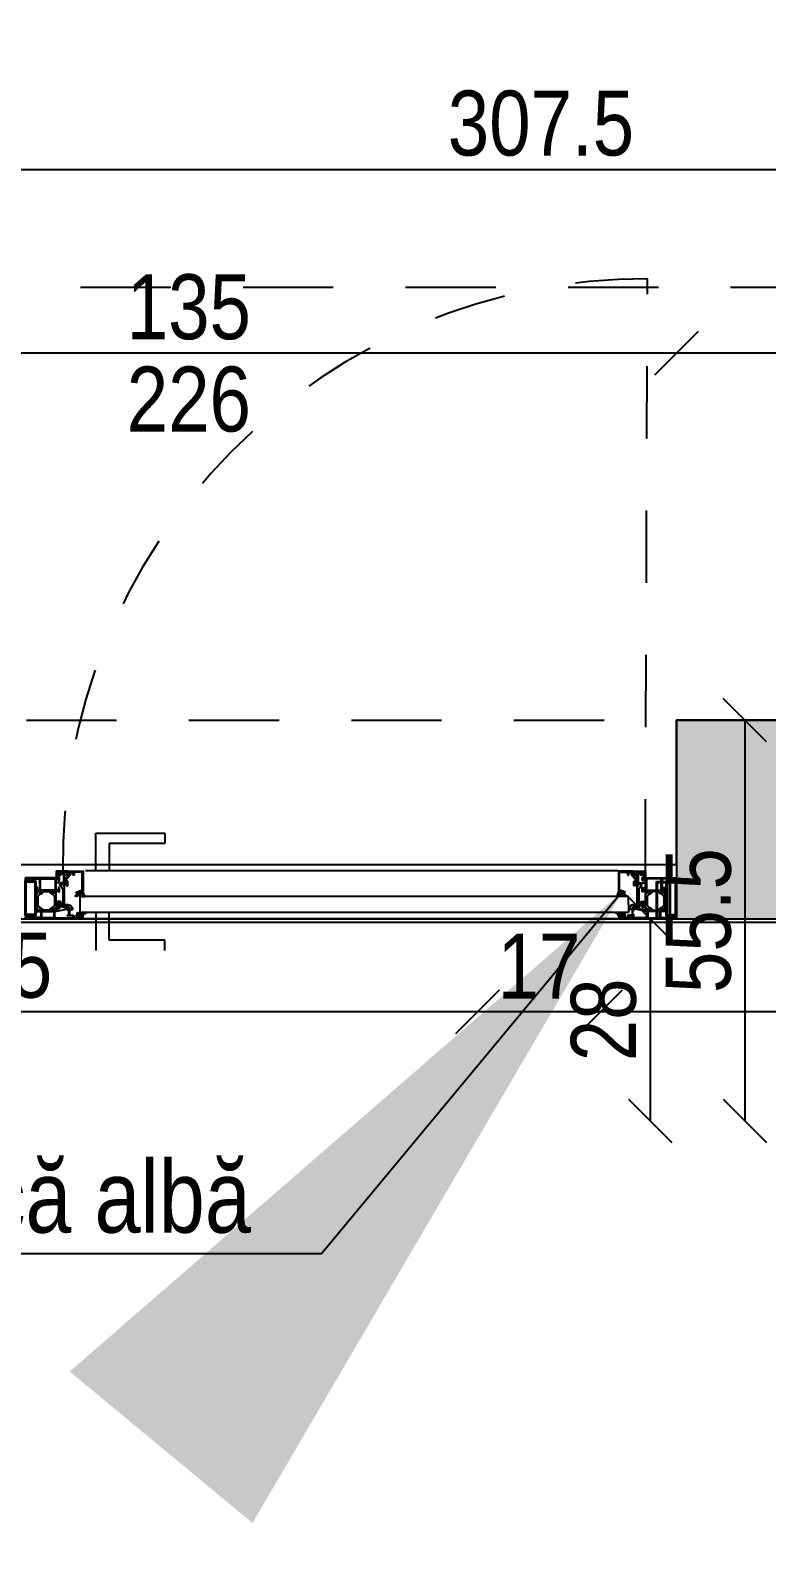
# Model space of a CAD drawing. Header units: metres. Extents: x 493 to 630, y -132 to -15.
# Drawn here: x 555.091 to 556.11, y -83.938 to -81.829 of the extents above; entities that cross this region are included whole.
import ezdxf
from ezdxf import colors
from ezdxf.entities.mleader import LeaderData, LeaderLine
from ezdxf.math import Vec2, Vec3

# ---------------------------------------------------------------- set-up
doc = ezdxf.new("R2010")
doc.units = ezdxf.units.M
doc.header["$MEASUREMENT"] = 0
doc.header["$PDMODE"] = 3
doc.linetypes.add('HIDDEN', pattern=[0.375, 0.25, -0.125])
doc.linetypes.add('HIDDEN2', pattern=[0.1875, 0.125, -0.0625])
for name, color, linetype in [('a_caramida', 2, 'Continuous'), ('a_cote_100', 9, 'Continuous'), ('a_cote_50', 9, 'Continuous'), ('a_grinzi', 253, 'HIDDEN'), ('a_pereti_hasuri', 253, 'Continuous'), ('a_punctat', 40, 'HIDDEN2'), ('a_tamplarie_ferestre', 6, 'Continuous'), ('a_vederi subtiri', 124, 'Continuous')]:
    doc.layers.add(name, color=color, linetype=linetype)
doc.layers.add('a_suprafete', color=7, linetype='Continuous', plot=False)
doc.styles.get("Standard").update_dxf_attribs({"font": 'ARIALN.TTF'})
doc.dimstyles.new('50 cote', dxfattribs={"dimtxt": 0.09, "dimasz": 0.06, "dimexe": 0, "dimexo": 0, "dimgap": 0.018, "dimtad": 1, "dimdec": 1, "dimlfac": 100, "dimrnd": 0.5, "dimdsep": 46, "dimtxsty": 'Standard', "dimblk": 'OBLIQUE', "dimcen": 0.00045, "dimclrd": 256, "dimclrt": 4, "dimadec": 1, "dimazin": 0, "dimtfac": 1, "dimtdec": 1, "dimtix": 1, "dimtofl": 0, "dimtmove": 0, "dimatfit": 3, "dimldrblk": 'OBLIQUE', "dimfxl": 0, "dimtolj": 1, "dimtzin": 0, "dimarcsym": 0})

# ---------------------------------------------------------------- blocks, each defined once
blk = doc.blocks.new('_Oblique')
at = {"color": 0, "linetype": 'ByBlock', "lineweight": -2}
blk.add_line((-0.5, -0.5), (0.5, 0.5), dxfattribs=at)
blk = doc.blocks.new('*D38')
at = {"layer": 'a_cote_100', "lineweight": -2, "ltscale": 30}
blk.add_line((556.8355, -82.2761), (555.9855, -82.2761), dxfattribs=at)
at = {"layer": 'Defpoints', "color": 0, "ltscale": 30}
for p in [(555.9855, -82.2761), (556.8355, -82.4346), (555.9855, -82.7846)]:
    blk.add_point(p, dxfattribs=at)
at = {"layer": 'a_cote_100', "lineweight": -2, "ltscale": 30, "xscale": 0.06, "yscale": 0.06, "zscale": 0.06, "rotation": 180}
blk.add_blockref('_Oblique', (555.9855, -82.2761), dxfattribs=at)
at = {"layer": 'a_cote_100', "lineweight": -2, "ltscale": 30, "xscale": 0.06, "yscale": 0.06, "zscale": 0.06}
blk.add_blockref('_Oblique', (556.8355, -82.2761), dxfattribs=at)
at = {"layer": 'a_cote_100', "color": 4, "ltscale": 30, "insert": (556.4105, -82.2122), "char_height": 0.09, "attachment_point": 5}
blk.add_mtext('\\A1;85', dxfattribs=at)
blk = doc.blocks.new('*D39')
at = {"layer": 'a_cote_100', "lineweight": -2, "ltscale": 30}
blk.add_line((555.9855, -82.2761), (554.6355, -82.2761), dxfattribs=at)
at = {"layer": 'Defpoints', "color": 0, "ltscale": 30}
for p in [(554.6355, -82.2761), (554.6355, -82.7846), (555.9855, -82.7846)]:
    blk.add_point(p, dxfattribs=at)
at = {"layer": 'a_cote_100', "lineweight": -2, "ltscale": 30, "xscale": 0.06, "yscale": 0.06, "zscale": 0.06, "rotation": 180}
blk.add_blockref('_Oblique', (554.6355, -82.2761), dxfattribs=at)
at = {"layer": 'a_cote_100', "lineweight": -2, "ltscale": 30, "xscale": 0.06, "yscale": 0.06, "zscale": 0.06}
blk.add_blockref('_Oblique', (555.9855, -82.2761), dxfattribs=at)
at = {"layer": 'a_cote_100', "color": 4, "ltscale": 30, "char_height": 0.09, "attachment_point": 5}
for s, insert in [('\\A1;135', (555.3105, -82.2122)), ('\\A1;226', (555.3105, -82.3401))]:
    blk.add_mtext(s, dxfattribs=dict(at, insert=insert))
blk = doc.blocks.new('*D82')
at = {"layer": 'a_cote_50', "lineweight": -2, "ltscale": 0.3}
blk.add_line((557.3355, -82.0217), (554.2605, -82.0217), dxfattribs=at)
at = {"layer": 'Defpoints', "color": 0, "ltscale": 0.3}
for p in [(554.2605, -82.0217), (554.2605, -82.4346), (557.3355, -82.4346)]:
    blk.add_point(p, dxfattribs=at)
at = {"layer": 'a_cote_50', "lineweight": -2, "ltscale": 0.3, "xscale": 0.06, "yscale": 0.06, "zscale": 0.06, "rotation": 180}
blk.add_blockref('_Oblique', (554.2605, -82.0217), dxfattribs=at)
at = {"layer": 'a_cote_50', "lineweight": -2, "ltscale": 0.3, "xscale": 0.06, "yscale": 0.06, "zscale": 0.06}
blk.add_blockref('_Oblique', (557.3355, -82.0217), dxfattribs=at)
at = {"layer": 'a_cote_50', "color": 4, "ltscale": 0.3, "insert": (555.798, -81.9577), "char_height": 0.09, "attachment_point": 5}
blk.add_mtext('\\A1;307.5', dxfattribs=at)
blk = doc.blocks.new('*D182')
at = {"layer": 'a_cote_50', "lineweight": -2, "ltscale": 0.3}
blk.add_line((556.6253, -83.1885), (555.8803, -83.1885), dxfattribs=at)
at = {"layer": 'Defpoints', "color": 0, "ltscale": 0.3}
for p in [(555.8803, -83.0596), (556.6253, -83.0796), (555.8803, -83.1885)]:
    blk.add_point(p, dxfattribs=at)
at = {"layer": 'a_cote_50', "lineweight": -2, "ltscale": 0.3, "xscale": 0.06, "yscale": 0.06, "zscale": 0.06, "rotation": 180}
blk.add_blockref('_Oblique', (555.8803, -83.1885), dxfattribs=at)
at = {"layer": 'a_cote_50', "lineweight": -2, "ltscale": 0.3, "xscale": 0.06, "yscale": 0.06, "zscale": 0.06}
blk.add_blockref('_Oblique', (556.6253, -83.1885), dxfattribs=at)
at = {"layer": 'a_cote_50', "color": 4, "ltscale": 0.3, "insert": (556.2528, -83.1248), "char_height": 0.09, "attachment_point": 5}
blk.add_mtext('\\A1;74.5', dxfattribs=at)
blk = doc.blocks.new('*D183')
at = {"layer": 'a_cote_50', "lineweight": -2, "ltscale": 0.3}
blk.add_line((555.8803, -83.1885), (555.7103, -83.1885), dxfattribs=at)
at = {"layer": 'Defpoints', "color": 0, "ltscale": 0.3}
for p in [(555.7103, -83.0596), (555.8803, -83.0596), (555.7103, -83.1885)]:
    blk.add_point(p, dxfattribs=at)
at = {"layer": 'a_cote_50', "lineweight": -2, "ltscale": 0.3, "xscale": 0.06, "yscale": 0.06, "zscale": 0.06, "rotation": 180}
blk.add_blockref('_Oblique', (555.7103, -83.1885), dxfattribs=at)
at = {"layer": 'a_cote_50', "lineweight": -2, "ltscale": 0.3, "xscale": 0.06, "yscale": 0.06, "zscale": 0.06}
blk.add_blockref('_Oblique', (555.8803, -83.1885), dxfattribs=at)
at = {"layer": 'a_cote_50', "color": 4, "ltscale": 0.3, "insert": (555.7953, -83.1253), "char_height": 0.09, "attachment_point": 5}
blk.add_mtext('\\A1;17', dxfattribs=at)
blk = doc.blocks.new('*D184')
at = {"layer": 'a_cote_50', "lineweight": -2, "ltscale": 0.3}
blk.add_line((555.7103, -83.1885), (554.3603, -83.1885), dxfattribs=at)
at = {"layer": 'Defpoints', "color": 0, "ltscale": 0.3}
for p in [(554.3603, -83.0596), (555.7103, -83.0596), (554.3603, -83.1885)]:
    blk.add_point(p, dxfattribs=at)
at = {"layer": 'a_cote_50', "lineweight": -2, "ltscale": 0.3, "xscale": 0.06, "yscale": 0.06, "zscale": 0.06, "rotation": 180}
blk.add_blockref('_Oblique', (554.3603, -83.1885), dxfattribs=at)
at = {"layer": 'a_cote_50', "lineweight": -2, "ltscale": 0.3, "xscale": 0.06, "yscale": 0.06, "zscale": 0.06}
blk.add_blockref('_Oblique', (555.7103, -83.1885), dxfattribs=at)
at = {"layer": 'a_cote_50', "color": 4, "ltscale": 0.3, "insert": (555.0353, -83.1246), "char_height": 0.09, "attachment_point": 5}
blk.add_mtext('\\A1;135', dxfattribs=at)
blk = doc.blocks.new('*D119')
at = {"layer": 'a_cote_50', "lineweight": -2, "ltscale": 0.3}
blk.add_line((556.0801, -82.7846), (556.0801, -83.3396), dxfattribs=at)
at = {"layer": 'Defpoints', "color": 0, "ltscale": 0.3}
for p in [(556.0576, -82.7846), (556.0576, -83.3396), (556.0801, -83.3396)]:
    blk.add_point(p, dxfattribs=at)
at = {"layer": 'a_cote_50', "lineweight": -2, "ltscale": 0.3, "xscale": 0.06, "yscale": 0.06, "zscale": 0.06}
for p, rotation in [((556.0801, -82.7846), 90), ((556.0801, -83.3396), 270)]:
    blk.add_blockref('_Oblique', p, dxfattribs=dict(at, rotation=rotation))
at = {"layer": 'a_cote_50', "color": 4, "ltscale": 0.3, "insert": (556.0164, -83.0621), "char_height": 0.09, "attachment_point": 5, "rotation": 90}
blk.add_mtext('\\A1;55.5', dxfattribs=at)
blk = doc.blocks.new('*D135')
at = {"layer": 'a_cote_50', "lineweight": -2, "ltscale": 0.3}
blk.add_line((555.949, -83.0596), (555.949, -83.3396), dxfattribs=at)
at = {"layer": 'Defpoints', "color": 0, "ltscale": 0.3}
for p in [(555.8803, -83.0596), (555.8803, -83.3396), (555.949, -83.3396)]:
    blk.add_point(p, dxfattribs=at)
at = {"layer": 'a_cote_50', "lineweight": -2, "ltscale": 0.3, "xscale": 0.06, "yscale": 0.06, "zscale": 0.06}
for p, rotation in [((555.949, -83.0596), 90), ((555.949, -83.3396), 270)]:
    blk.add_blockref('_Oblique', p, dxfattribs=dict(at, rotation=rotation))
at = {"layer": 'a_cote_50', "color": 4, "ltscale": 0.3, "insert": (555.885, -83.1996), "char_height": 0.09, "attachment_point": 5, "rotation": 90}
blk.add_mtext('\\A1;28', dxfattribs=at)
blk = doc.blocks.new('nod mobil')
at = {"layer": 'a_tamplarie_ferestre'}
for p, q in [((-0.0193, 0.0683), (-0.0693, 0.0683)), ((-0.0458, 0.0495), (-0.0409, 0.0495)), ((-0.0458, 0.0475), (-0.0409, 0.0475)), ((-0.0513, 0.0175), (-0.0473, 0.0175))]:
    blk.add_line(p, q, dxfattribs=at)
at = {"layer": 'a_tamplarie_ferestre', "extrusion": (9.86076e-32, 1.5e-15, -1)}
for points in [[(0.103, 0.0683), (0.103, 0.0668)], [(0.103, 0.0683), (0.0693, 0.0683)], [(0.1025, 0.0663), (0.1015, 0.0663)], [(0.101, 0.0658), (0.101, 0.0648)], [(0.1005, 0.0643), (0.0995, 0.0643)], [(0.099, 0.0648), (0.099, 0.0655)], [(0.0983, 0.066), (0.0937, 0.0643)], [(0.0933, 0.0655), (0.0963, 0.0666)], [(0.093, 0.0648), (0.093, 0.0651)]]:
    blk.add_lwpolyline(points, dxfattribs=at)
at = {"layer": 'a_tamplarie_ferestre', "extrusion": (2e-16, -2.00063e-16, -1)}
for points in [[(0.0619, 0.0667), (0.0781, 0.0667)], [(0.081, 0.0665), (0.0963, 0.0666)], [(0.0868, 0.0558), (0.0868, 0.0573)], [(0.0868, 0.0529), (0.0868, 0.0548)], [(0.0868, 0.0521), (0.0868, 0.032)], [(0.0866, 0.0551), (0.0866, 0.0556)], [(0.0855, 0.0526), (0.0865, 0.0526)], [(0.0863, 0.0578), (0.0805, 0.0578)], [(0.0855, 0.0526), (0.0863, 0.0526)], [(0.0852, 0.0557), (0.0852, 0.0529)], [(0.0852, 0.0553), (0.0852, 0.0529)], [(0.0808, 0.0558), (0.0851, 0.0558)], [(0.0812, 0.0558), (0.0847, 0.0558)], [(0.0846, 0.0354), (0.0846, 0.0487)], [(0.0841, 0.0496), (0.0832, 0.0501)], [(0.0826, 0.0507), (0.0805, 0.0543)], [(0.0817, 0.0522), (0.0803, 0.0546), (0.0803, 0.0553)], [(0.08, 0.0583), (0.08, 0.0655)], [(0.0786, 0.0662), (0.0786, 0.058)], [(0.0781, 0.0575), (0.0619, 0.0575)], [(0.068, 0.0558), (0.0768, 0.0558)], [(0.0645, 0.0553), (0.0645, 0.0546), (0.0631, 0.0522)], [(0.0622, 0.0507), (0.0643, 0.0543)], [(0.0597, 0.0558), (0.064, 0.0558)], [(0.0636, 0.0558), (0.0601, 0.0558)], [(0.0607, 0.0496), (0.0616, 0.0501)], [(0.0614, 0.058), (0.0614, 0.0662)], [(0.0602, 0.0354), (0.0602, 0.0487)], [(0.06, 0.0654), (0.06, 0.0582)], [(0.0596, 0.0529), (0.0596, 0.0557)], [(0.0596, 0.0553), (0.0596, 0.0529)], [(0.0595, 0.0577), (0.0585, 0.0577)], [(0.0583, 0.0526), (0.0593, 0.0526)], [(0.0593, 0.0526), (0.0585, 0.0526)], [(0.0582, 0.0556), (0.0582, 0.0551)], [(0.058, 0.0572), (0.058, 0.0558)], [(0.058, 0.0548), (0.058, 0.0529)], [(0.058, 0.0521), (0.058, 0.0511), (0.0537, 0.0511)], [(0.058, 0.0486), (0.058, 0.0456)], [(0.0539, 0.0488), (0.0547, 0.0486), (0.0547, 0.0496), (0.057, 0.0496)], [(0.057, 0.0446), (0.0547, 0.0446), (0.0547, 0.0456), (0.0539, 0.0454)], [(0.0532, 0.0506), (0.0532, 0.0498)], [(0.0532, 0.0445), (0.0532, 0.0436)], [(0.0868, 0.0293), (0.0868, 0.0312)], [(0.0868, 0.0238), (0.0868, 0.0283)], [(0.0866, 0.0286), (0.0866, 0.0291)], [(0.0865, 0.0315), (0.0855, 0.0315)], [(0.0863, 0.0315), (0.0855, 0.0315)], [(0.0853, 0.0253), (0.0853, 0.0228), (0.0858, 0.0228)], [(0.0852, 0.0312), (0.0852, 0.0284)], [(0.0852, 0.0312), (0.0852, 0.0288)], [(0.0851, 0.0283), (0.0808, 0.0283)], [(0.0847, 0.0283), (0.0812, 0.0283)], [(0.083, 0.0263), (0.0843, 0.0263)], [(0.0832, 0.0341), (0.0841, 0.0346)], [(0.0805, 0.0299), (0.0826, 0.0335)], [(0.082, 0.0183), (0.082, 0.0253)], [(0.0803, 0.0288), (0.0803, 0.0295), (0.0817, 0.0319)], [(0.0805, 0.0261), (0.0805, 0.0104)], [(0.06, 0.0266), (0.08, 0.0266)], [(0.0768, 0.0283), (0.068, 0.0283)], [(0.0631, 0.0319), (0.0645, 0.0295), (0.0645, 0.0288)], [(0.0643, 0.0299), (0.0622, 0.0335)], [(0.064, 0.0283), (0.0597, 0.0283)], [(0.0601, 0.0283), (0.0636, 0.0283)], [(0.0633, 0.0321), (0.0632, 0.0321)], [(0.0616, 0.0341), (0.0607, 0.0346)], [(0.0596, 0.0284), (0.0596, 0.0312)], [(0.0596, 0.0312), (0.0596, 0.0288)], [(0.0595, 0.0104), (0.0595, 0.0261)], [(0.0593, 0.0315), (0.0583, 0.0315)], [(0.0585, 0.0315), (0.0593, 0.0315)], [(0.0582, 0.0291), (0.0582, 0.0286)], [(0.0537, 0.0431), (0.058, 0.0431), (0.058, 0.032)], [(0.058, 0.0312), (0.058, 0.0293)], [(0.058, 0.0253), (0.058, 0.0183)], [(0.0577, 0.028), (0.0547, 0.028), (0.0547, 0.0288), (0.0537, 0.0288)], [(0.0557, 0.0263), (0.057, 0.0263)], [(0.0542, 0.0228), (0.0547, 0.0228), (0.0547, 0.0253)], [(0.0532, 0.0283), (0.0532, 0.0238)], [(0.103, 0.0083), (0.103, 0.0117), (0.1019, 0.0128), (0.1013, 0.0128), (0.1013, 0.011)], [(0.0547, 0.0113), (0.0547, 0.0128), (0.0541, 0.0128), (0.053, 0.0117), (0.053, 0.0083), (0.103, 0.0083)], [(0.1003, 0.01), (0.083, 0.01)], [(0.082, 0.011), (0.082, 0.0173)], [(0.08, 0.0099), (0.06, 0.0099)], [(0.0582, 0.0037), (0.0576, 0.007)], [(0.058, 0.0173), (0.058, 0.0113)], [(0.0558, 0.0031), (0.0577, 0.0031)], [(0.0571, 0.0056), (0.0573, 0.0044)], [(0.0571, 0.0042), (0.0557, 0.0042)], [(0.057, 0.0103), (0.0557, 0.0103)], [(0.0529, 0.0042), (0.057, 0.0057)], [(0.0568, 0.0065), (0.0517, 0.0048)], [(0.0558, 0.0004), (0.0567, 0.0012)], [(0.0566, 0.0015), (0.0558, 0.0017)], [(0.0557, 0.0019), (0.0557, 0.003)], [(0.0552, 0.0037), (0.0552, 0.0032)], [(0.0552, 0.002), (0.0552, 0.0012)], [(0.0527, 0.0002), (0.0552, 0.0002)], [(0.0551, 0.0031), (0.0529, 0.0031)], [(0.055, 0.001), (0.053, 0.001)], [(0.0532, 0.0024), (0.0548, 0.0024)], [(0.0528, 0.0032), (0.0528, 0.004)], [(0.0528, 0.0012), (0.0528, 0.002)], [(0.0523, 0.003), (0.0523, 0.0019)], [(0.0513, 0.0031), (0.0521, 0.0031)], [(0.0521, 0.0017), (0.0513, 0.0016)], [(0.0513, 0.0012), (0.052, 0.0005)], [(0.051, 0.0038), (0.051, 0.0034)]]:
    blk.add_lwpolyline(points, dxfattribs=at)
at = {"layer": 'a_tamplarie_ferestre', "extrusion": (2e-16, -4.00063e-16, -1)}
for points in [[(0.0588, 0.0667), (0.0495, 0.0667)], [(0.0495, 0.0667), (0.0408, 0.0667), (0.0279, 0.0667)], [(0.0333, 0.0667), (0.0333, 0.0647)], [(0.0319, 0.0643), (0.0319, 0.0667)], [(0.0251, 0.067), (0.0211, 0.067)], [(0.0188, 0.0638), (0.0188, 0.0678)], [(0.0575, 0.0551), (0.0575, 0.0566)], [(0.0572, 0.0478), (0.0556, 0.0492)], [(0.0556, 0.0449), (0.0572, 0.0463)], [(0.0537, 0.0537), (0.0571, 0.0546)], [(0.0568, 0.0571), (0.043, 0.054)], [(0.0558, 0.0479), (0.0564, 0.0473)], [(0.0564, 0.0468), (0.0558, 0.0462)], [(0.0533, 0.0478), (0.0554, 0.048)], [(0.0554, 0.046), (0.0533, 0.0462)], [(0.0551, 0.0491), (0.0549, 0.0484), (0.053, 0.0484)], [(0.053, 0.0456), (0.0549, 0.0456), (0.0551, 0.045)], [(0.0525, 0.0491), (0.053, 0.0504), (0.053, 0.0527)], [(0.053, 0.043), (0.053, 0.0444), (0.0526, 0.0448)], [(0.0502, 0.0463), (0.0506, 0.0443)], [(0.0495, 0.0507), (0.0499, 0.0479)], [(0.0484, 0.0507), (0.0449, 0.0516), (0.0432, 0.052)], [(0.0458, 0.0495), (0.0483, 0.0495)], [(0.0483, 0.0475), (0.048, 0.0475)], [(0.048, 0.0247), (0.048, 0.0475)], [(0.043, 0.0504), (0.0462, 0.0496)], [(0.0458, 0.0495), (0.0458, 0.0213)], [(0.0419, 0.053), (0.0419, 0.0519)], [(0.0412, 0.0637), (0.0412, 0.0633)], [(0.0412, 0.0559), (0.0412, 0.0552)], [(0.0338, 0.0642), (0.0407, 0.0642)], [(0.0407, 0.0628), (0.0399, 0.0628)], [(0.0399, 0.0564), (0.0407, 0.0564)], [(0.0407, 0.0547), (0.0404, 0.0547)], [(0.0404, 0.0537), (0.0404, 0.0518)], [(0.0404, 0.051), (0.0404, 0.05)], [(0.0402, 0.0544), (0.0402, 0.054)], [(0.0401, 0.0515), (0.0391, 0.0515)], [(0.0394, 0.0623), (0.0394, 0.0569)], [(0.0388, 0.0518), (0.0388, 0.0546)], [(0.0387, 0.0547), (0.0344, 0.0547)], [(0.0382, 0.0547), (0.0382, 0.0623)], [(0.0377, 0.0628), (0.0334, 0.0628)], [(0.0376, 0.0485), (0.0366, 0.049)], [(0.0363, 0.0494), (0.0341, 0.0532)], [(0.0339, 0.0542), (0.0339, 0.0535), (0.0352, 0.0511)], [(0.0289, 0.064), (0.0289, 0.0638)], [(0.0279, 0.0645), (0.0284, 0.0645)], [(0.0284, 0.0633), (0.0256, 0.0633)], [(0.0274, 0.0662), (0.0274, 0.065)], [(0.0251, 0.0638), (0.0251, 0.0643), (0.0261, 0.0643), (0.0261, 0.066)], [(0.0201, 0.066), (0.0201, 0.0643), (0.0211, 0.0643), (0.0211, 0.0638)], [(0.0206, 0.0633), (0.0193, 0.0633)], [(0.0521, 0.043), (0.053, 0.043)], [(0.0521, 0.0191), (0.05, 0.0228)], [(0.0521, 0.019), (0.05, 0.0227)], [(0.0495, 0.0232), (0.0486, 0.0238)], [(0.0494, 0.0234), (0.0485, 0.0239)], [(0.0473, 0.0158), (0.058, 0.0158)], [(0.058, -0.0002), (0.058, 0.0028), (0.056, 0.0028)], [(0.0425, 0.0011), (0.0425, 0.0031), (0.0419, 0.0031), (0.0408, 0.002), (0.0408, -0.0014), (0.0574, -0.0014)], [(0.0555, 0.0023), (0.0555, 0.0018), (0.0565, 0.0018), (0.0565, 0.0008)], [(0.051, 0.0211), (0.0523, 0.0187), (0.0523, 0.018)], [(0.0505, 0.0008), (0.0505, 0.0018), (0.0515, 0.0018), (0.0515, 0.0023)], [(0.051, 0.0028), (0.0482, 0.0028)], [(0.049, 0.0013), (0.049, 0.0008)], [(0.0482, 0.0018), (0.0485, 0.0018)], [(0.0473, 0.0207), (0.0473, 0.0207)], [(0.0473, 0.0008), (0.0473, 0.0205)], [(0.0471, 0.0208), (0.0461, 0.0208)], [(0.0463, 0.0208), (0.0471, 0.0208)], [(0.0458, 0.0205), (0.0458, 0.0186)], [(0.0458, 0.0156), (0.0458, 0.0086)], [(0.0458, 0.0076), (0.0458, 0.0011)], [(0.0453, 0.0181), (0.043, 0.0181)], [(0.0435, 0.0166), (0.0448, 0.0166)], [(0.0448, 0.0001), (0.0435, 0.0001)], [(0.0425, 0.0186), (0.0425, 0.0196)], [(0.042, 0.0131), (0.0425, 0.0131), (0.0425, 0.0156)], [(0.042, 0.0201), (0.0415, 0.0201)], [(0.041, 0.0196), (0.041, 0.0141)], [(0.0555, -0.0002), (0.0515, -0.0002)]]:
    blk.add_lwpolyline(points, dxfattribs=at)
at = {"layer": 'a_tamplarie_ferestre'}
for points in [[(-0.0876, 0.013), (-0.0876, 0.0637), (-0.103, 0.0637), (-0.103, 0.013)], [(-0.0891, 0.0145), (-0.0891, 0.062), (-0.1015, 0.062), (-0.1015, 0.0145)]]:
    blk.add_lwpolyline(points, close=True, dxfattribs=at)
at = {"layer": 'a_tamplarie_ferestre', "extrusion": (2e-16, -3.00063e-16, -1)}
for points in [[(0.0273, 0.0597), (0.0279, 0.0607), (0.0279, 0.0627)], [(0.0276, 0.063), (0.0255, 0.063)], [(0.0263, 0.0604), (0.0266, 0.0598)], [(0.0253, 0.0598), (0.0256, 0.0604)], [(0.0252, 0.0651), (0.0241, 0.0662)], [(0.0243, 0.0604), (0.0246, 0.0598)], [(0.0245, 0.063), (0.0245, 0.0643)], [(0.0238, 0.0663), (0.0221, 0.0663)], [(0.0237, 0.0646), (0.0237, 0.0627)], [(0.0233, 0.0598), (0.0236, 0.0604)], [(0.0226, 0.0651), (0.0232, 0.0651)], [(0.0232, 0.0622), (0.0226, 0.0622)], [(0.0223, 0.0604), (0.0226, 0.0598)], [(0.0221, 0.0627), (0.0221, 0.0646)], [(0.0218, 0.0662), (0.0207, 0.0651)], [(0.0213, 0.0598), (0.0216, 0.0604)], [(0.0213, 0.0643), (0.0213, 0.063)], [(0.0205, 0.0606), (0.0205, 0.0599)], [(0.0203, 0.063), (0.0184, 0.063), (0.0184, 0.0639)], [(0.0191, 0.0603), (0.0197, 0.0609)], [(0.018, 0.0635), (0.018, 0.0625)], [(0.0149, 0.0595), (0.0173, 0.0595)], [(0.016, 0.0605), (0.0149, 0.0604)]]:
    blk.add_lwpolyline(points, dxfattribs=at)
at = {"layer": 'a_tamplarie_ferestre', "extrusion": (4e-16, -6.00063e-16, -1)}
for points in [[(0.0285, 0.0301), (0.0285, 0.0298)], [(0.0282, 0.0293), (0.0222, 0.0272)], [(0.0232, 0.0289), (0.0278, 0.0306)], [(0.0225, 0.0301), (0.0225, 0.0294)], [(0.021, 0.0306), (0.022, 0.0306)], [(0.022, 0.0271), (0.0205, 0.0271)], [(0.0205, 0.0291), (0.0205, 0.0301)], [(0.019, 0.0286), (0.02, 0.0286)], [(0.02, 0.0266), (0.02, 0.0017)], [(0.0185, -0.0009), (0.0185, 0.0281)], [(0.0445, 0.012), (0.0445, 0.0087)], [(0.0443, 0.0087), (0.044, 0.0091)], [(0.0441, 0.0139), (0.0441, 0.0127)], [(0.0437, 0.0091), (0.0407, 0.0061)], [(0.0436, 0.0117), (0.0436, 0.0139)], [(0.0374, 0.0046), (0.043, 0.0103)], [(0.0427, 0.0047), (0.0427, 0.0037)], [(0.0426, 0.0036), (0.0397, 0.0039)], [(0.041, 0.0053), (0.0422, 0.0052)], [(0.0387, 0.0026), (0.0394, 0)], [(0.0375, 0.0013), (0.037, 0.0032)], [(0.0335, 0.0006), (0.037, 0.0006)], [(0.0332, 0.0042), (0.0336, 0.0035), (0.033, 0.0035), (0.033, 0.0011)], [(0.0317, 0.0011), (0.0317, 0.0039)], [(0.0216, 0.0002), (0.0312, 0.0006)], [(0.0399, -0.0004), (0.04, -0.0004), (0.04, -0.0014), (0.019, -0.0014)]]:
    blk.add_lwpolyline(points, dxfattribs=at)
at = {"layer": 'a_tamplarie_ferestre'}
for points in [[(-0.0271, 0.0338), (-0.025, 0.0322)], [(-0.025, 0.0322), (-0.0271, 0.0338)], [(-0.0244, 0.032), (-0.0203, 0.032)], [(-0.0203, 0.032), (-0.0244, 0.032)], [(-0.0235, 0.0295), (-0.0238, 0.0295)], [(-0.0229, 0.0307), (-0.0232, 0.0297)], [(-0.0204, 0.0309), (-0.0226, 0.0309)], [(-0.0202, 0.0297), (-0.0201, 0.0306)], [(-0.0186, 0.0291), (-0.02, 0.0294)], [(-0.0193, 0.0356), (-0.0173, 0.0356)], [(-0.0178, 0.0312), (-0.0182, 0.0293)], [(-0.0173, 0.0351), (-0.0172, 0.0356)], [(-0.0172, 0.0356), (-0.0173, 0.0351)]]:
    blk.add_lwpolyline(points, dxfattribs=at)
for centre, radius, start, end in [((-0.1025, 0.0668), 0.0005, 180.0009, 269.9988), ((-0.0781, 0.0662), 0.0005, 90, 180), ((-0.0619, 0.0662), 0.0005, 0, 90), ((-0.0584, 0.0652), 0.00159, 103.7918, 171.7779), ((-0.0193, 0.0678), 0.0005, 0, 90), ((-0.1005, 0.0648), 0.0005, 180.0005, 269.9993), ((-0.0995, 0.0648), 0.0005, 270.0009, 359.9991), ((-0.0935, 0.0648), 0.0005, 249.9886, 0), ((-0.0935, 0.0651), 0.0005, 0, 69.9897), ((-0.0869, 0.0556), 0.000279, 358.8354, 73.5801), ((-0.0869, 0.0551), 0.000279, 286.4246, 1.1629), ((-0.0863, 0.0521), 0.0005, 89.9997, 180.0003), ((-0.0851, 0.0557), 0.00012, 90, 180), ((-0.0847, 0.0553), 0.0005, 89.9997, 180.0003), ((-0.0839, 0.0514), 0.0015, 297.9943, 330), ((-0.0813, 0.0548), 0.001, 327.273, 81.8184), ((-0.081, 0.0655), 0.001, 0.0011, 89.9989), ((-0.0808, 0.0553), 0.0005, 0, 90), ((-0.0805, 0.0583), 0.0005, 269.9996, 0.0004), ((-0.0781, 0.058), 0.0005, 180, 270), ((-0.0768, 0.0553), 0.0005, 90, 162.253), ((-0.068, 0.0553), 0.0005, 17.747, 90), ((-0.064, 0.0553), 0.0005, 90, 180), ((-0.0619, 0.058), 0.0005, 270, 0), ((-0.0612, 0.0487), 0.001, 0.0025, 60.6961), ((-0.0595, 0.0582), 0.0005, 180, 270), ((-0.0597, 0.0557), 0.00012, 0, 90), ((-0.0593, 0.0529), 0.0003, 180.0025, 270.0025), ((-0.0579, 0.0556), 0.000279, 106.4199, 181.1646), ((-0.0579, 0.0551), 0.000279, 178.8371, 253.5754), ((-0.057, 0.0486), 0.001, 89.9981, 180.0015), ((-0.057, 0.0456), 0.001, 180.0067, 269.9937), ((-0.0562, 0.047), 0.000348, 134.7272, 225.2728), ((-0.0555, 0.0475), 0.0005, 84.8936, 135.0494), ((-0.0555, 0.0465), 0.0005, 224.9506, 275.1059), ((-0.054, 0.0527), 0.001, 0.0008, 74.9983), ((-0.0533, 0.047), 0.0008, 270, 90), ((-0.053, 0.0489), 0.0005, 269.9991, 22.5011), ((-0.053, 0.0451), 0.0005, 314.9997, 90.0007), ((-0.0495, 0.047), 0.000971, 114.0059, 225.9941), ((-0.0485, 0.0505), 0.001, 75.0011, 169.9977), ((-0.0483, 0.0485), 0.001, 90, 270), ((-0.0432, 0.0524), 0.000372, 278.7538, 96.3352), ((-0.0407, 0.0637), 0.0005, 90, 180), ((-0.0407, 0.0633), 0.0005, 180, 270), ((-0.0407, 0.0559), 0.0005, 90.0131, 179.9869), ((-0.0407, 0.0552), 0.0005, 180, 270), ((-0.0405, 0.052), 0.00452, 264.999, 309.1968), ((-0.0401, 0.0518), 0.0003, 180, 270), ((-0.0399, 0.051), 0.0005, 90, 180.0027), ((-0.0391, 0.0518), 0.0003, 270, 0), ((-0.0371, 0.0499), 0.001, 298.2866, 330.0001), ((-0.0349, 0.0537), 0.001, 330.0001, 90), ((-0.0334, 0.0643), 0.0015, 270, 360), ((-0.0284, 0.064), 0.0005, 90, 180), ((-0.0284, 0.0638), 0.0005, 180, 270), ((-0.0259, 0.0603), 0.0004, 20.9654, 159.0346), ((-0.0256, 0.0638), 0.0005, 270, 0), ((-0.025, 0.063), 0.0005, 180.0566, 359.9434), ((-0.0248, 0.0643), 0.0003, 0, 99.738), ((-0.0239, 0.0603), 0.0004, 20.9654, 159.0346), ((-0.0232, 0.0646), 0.0005, 90.0196, 179.9804), ((-0.0232, 0.0627), 0.0005, 179.9997, 270.0003), ((-0.0226, 0.0646), 0.0005, 0.0205, 89.9795), ((-0.0226, 0.0627), 0.0005, 270.0163, 359.9837), ((-0.0219, 0.0603), 0.0004, 20.9654, 159.0346), ((-0.021, 0.0643), 0.0003, 80.2604, 180), ((-0.0208, 0.063), 0.0005, 180.0566, 359.9434), ((-0.0206, 0.0638), 0.0005, 180, 270), ((-0.02, 0.0606), 0.0005, 42.0379, 179.9422), ((-0.0193, 0.0638), 0.0005, 270, 0), ((-0.0157, 0.0627), 0.00225, 184.5989, 263.2783), ((-0.0863, 0.032), 0.0005, 179.9997, 270.0003), ((-0.0869, 0.0291), 0.000279, 358.8371, 73.5754), ((-0.0869, 0.0286), 0.000279, 286.4199, 1.1646), ((-0.0843, 0.0253), 0.001, 90.0012, 179.9989), ((-0.0847, 0.0288), 0.000505, 180.567, 270.5676), ((-0.0851, 0.0284), 0.00012, 180, 270.0001), ((-0.0839, 0.0328), 0.0015, 30, 62.0057), ((-0.083, 0.0253), 0.001, 359.9982, 90.0018), ((-0.0813, 0.0293), 0.001, 278.1816, 32.727), ((-0.0808, 0.0288), 0.0005, 269.9985, 0.0006), ((-0.08, 0.0261), 0.0005, 90.0003, 179.9997), ((-0.0768, 0.0288), 0.0005, 196.9544, 270), ((-0.068, 0.0288), 0.0005, 270, 342.7104), ((-0.064, 0.0288), 0.0005, 179.9994, 270.0015), ((-0.0612, 0.0354), 0.001, 299.3088, 0.0025), ((-0.06, 0.0261), 0.0005, 0.0003, 89.9997), ((-0.0597, 0.0284), 0.00012, 269.9999, 0), ((-0.0593, 0.0312), 0.0003, 90.0025, 180.0025), ((-0.0579, 0.0291), 0.000279, 106.4246, 181.1629), ((-0.0579, 0.0286), 0.000279, 178.8354, 253.5801), ((-0.0577, 0.0283), 0.0003, 180.0256, 269.9709), ((-0.057, 0.0253), 0.001, 90.0034, 179.9966), ((-0.0557, 0.0253), 0.001, 0.005, 89.995), ((-0.049, 0.0247), 0.001, 299.3064, 0), ((-0.0307, 0.0289), 0.0061, 53.6968, 86.6025), ((-0.0372, 0.0196), 0.0163, 43.5511, 63.2606), ((-0.028, 0.0301), 0.0005, 69.9886, 180), ((-0.028, 0.0298), 0.0005, 180, 249.9897), ((-0.0244, 0.033), 0.001, 232.9845, 270), ((-0.0237, 0.0332), 0.000476, 218.5685, 342.0839), ((-0.0226, 0.0306), 0.0003, 90, 160.0002), ((-0.022, 0.0301), 0.0005, 90.0009, 179.9991), ((-0.022, 0.0276), 0.0005, 249.9897, 270), ((-0.021, 0.0301), 0.0005, 0.0005, 89.9993), ((-0.0204, 0.0306), 0.0003, 352.7923, 90), ((-0.0203, 0.033), 0.001, 270, 338.6035), ((-0.0159, 0.0307), 0.004, 117.7203, 150.6713), ((-0.019, 0.0281), 0.0005, 0.0009, 89.9988), ((-0.0183, 0.0351), 0.001, 297.7203, 357.275), ((-0.0128, 0.0301), 0.00508, 136.4413, 167.1481), ((-0.1003, 0.011), 0.001, 180.0032, 269.9967), ((-0.083, 0.011), 0.001, 270.0003, 359.9997), ((-0.0825, 0.0178), 0.000725, 316.3959, 43.6041), ((-0.08, 0.0104), 0.0005, 180.0003, 269.9997), ((-0.06, 0.0104), 0.0005, 270.0003, 359.9997), ((-0.0575, 0.0178), 0.000725, 136.3884, 223.6116), ((-0.057, 0.0113), 0.001, 180.0027, 269.9969), ((-0.0571, 0.0044), 0.0002, 178.1351, 270.001), ((-0.057, 0.0056), 0.0001, 69.6878, 169.6777), ((-0.0562, 0.0066), 0.000686, 53.8588, 179.5157), ((-0.0567, 0.0066), 0.00015, 172.504, 250.9838), ((-0.0555, 0.0008), 0.001, 179.9939, 270.0061), ((-0.0558, 0.003), 0.00015, 359.9961, 90.0039), ((-0.0559, 0.0019), 0.0002, 285.0029, 359.9972), ((-0.0557, 0.0113), 0.001, 270.005, 359.9946), ((-0.0551, 0.0032), 0.0001, 179.9919, 270.0087), ((-0.0548, 0.002), 0.0004, 89.9996, 180.001), ((-0.055, 0.0012), 0.0002, 179.9998, 270.0002), ((-0.0532, 0.002), 0.0004, 0.0013, 89.998), ((-0.053, 0.0012), 0.0002, 269.9987, 0.0005), ((-0.053, 0.004), 0.0002, 0.0024, 74.3114), ((-0.0529, 0.0032), 0.0001, 270.0015, 359.9985), ((-0.0521, 0.003), 0.00015, 89.9951, 180.0049), ((-0.0521, 0.0019), 0.0002, 180.0026, 254.9977), ((-0.0515, 0.0008), 0.001, 269.993, 0.0053), ((-0.0485, 0.0013), 0.0005, 90.0143, 179.9857), ((-0.0485, 0.0008), 0.0005, 179.9847, 270.0118), ((-0.0453, 0.0081), 0.000725, 136.3959, 223.6041), ((-0.0453, 0.0186), 0.0005, 180.0108, 269.9892), ((-0.0448, 0.0156), 0.001, 90.011, 179.9907), ((-0.0448, 0.0011), 0.001, 179.9946, 270.0071), ((-0.0442, 0.012), 0.000319, 120.7538, 181.0363), ((-0.0444, 0.0087), 0.0001, 180, 317.856), ((-0.0438, 0.0139), 0.00025, 356.4446, 183.5554), ((-0.0435, 0.0156), 0.001, 0.0097, 89.9903), ((-0.0435, 0.0011), 0.001, 269.991, 0.009), ((-0.043, 0.0186), 0.0005, 270.004, 359.9956), ((-0.0422, 0.0047), 0.0005, 94.9998, 179.9998), ((-0.0426, 0.0037), 0.0001, 180, 275.0534), ((-0.0384, 0.0036), 0.0015, 345.0002, 45.0008), ((-0.0325, 0.0038), 0.000809, 8.8194, 154.9031), ((-0.0399, 0.0001), 0.000477, 267.8307, 347.1724), ((-0.019, -0.0009), 0.0005, 270.0003, 359.9998)]:
    blk.add_arc(centre, radius, start, end, dxfattribs=at)
at = {"layer": 'a_tamplarie_ferestre', "extrusion": (2e-16, -4.00063e-16, -1)}
for centre, radius, start, end in [((0.0279, 0.0662), 0.0005, 90, 180), ((0.0251, 0.066), 0.001, 0, 90), ((0.0211, 0.066), 0.001, 90, 180), ((0.057, 0.0566), 0.0005, 0.0019, 112.4977), ((0.057, 0.0551), 0.0005, 284.9999, 0), ((0.0565, 0.047), 0.001, 310.9097, 49.0903), ((0.0554, 0.049), 0.0003, 48.3541, 164.9994), ((0.0554, 0.0451), 0.0003, 195.0097, 311.6393), ((0.0483, 0.0504), 0.0003, 304.8295, 67.5001), ((0.0467, 0.0526), 0.003, 260.6566, 304.8295), ((0.0481, 0.0614), 0.00989, 240.6425, 270.5846), ((0.0434, 0.0526), 0.0015, 102.5014, 162.4995), ((0.0434, 0.0518), 0.0015, 177.5003, 257.4998), ((0.0409, 0.05), 0.0005, 179.9973, 270), ((0.0404, 0.0544), 0.000279, 106.4199, 181.1646), ((0.0404, 0.054), 0.000279, 178.8371, 253.5754), ((0.0399, 0.0623), 0.0005, 90, 180), ((0.0399, 0.0569), 0.0005, 179.9714, 270.0286), ((0.0387, 0.0546), 0.00012, 0, 90), ((0.0377, 0.0623), 0.0005, 359.9737, 90.0193), ((0.0344, 0.0542), 0.0005, 90, 180), ((0.0338, 0.0647), 0.0005, 180, 270), ((0.0279, 0.065), 0.0005, 180, 270), ((0.0521, 0.0445), 0.0015, 190.0009, 269.9989), ((0.0487, 0.0221), 0.0015, 30, 60.6936), ((0.0487, 0.0219), 0.0015, 30, 60.6936), ((0.056, 0.0023), 0.0005, 90.0151, 179.9884), ((0.0513, 0.0185), 0.001, 270, 30), ((0.051, 0.0023), 0.0005, 0.0131, 89.9869), ((0.0511, 0.0212), 0.000138, 115.1578, 210), ((0.0482, 0.0023), 0.0005, 90, 270), ((0.0463, 0.0213), 0.0005, 180, 270), ((0.0461, 0.0205), 0.0003, 90, 180), ((0.042, 0.0196), 0.0005, 0.0026, 89.9974), ((0.042, 0.0141), 0.001, 179.9847, 270.0118), ((0.0415, 0.0196), 0.0005, 89.9968, 180.001), ((0.0565, -0.0002), 0.0015, 306.8437, 0.0038)]:
    blk.add_arc(centre, radius, start, end, dxfattribs=at)
at = {"layer": 'a_tamplarie_ferestre', "extrusion": (9.86076e-32, 1.5e-15, -1)}
for centre, start, end in [((0.1015, 0.0658), 89.9998, 180.0002), ((0.0985, 0.0655), 0.0428, 109.9384)]:
    blk.add_arc(centre, 0.0005, start, end, dxfattribs=at)
at = {"layer": 'a_tamplarie_ferestre', "extrusion": (2e-16, -2.00063e-16, -1)}
for centre, radius, start, end in [((0.0863, 0.0573), 0.0005, 359.9984, 90.0016), ((0.0865, 0.0529), 0.0003, 270, 0), ((0.0855, 0.0529), 0.0003, 180, 270), ((0.0855, 0.0529), 0.0003, 180, 270), ((0.0836, 0.0487), 0.001, 0, 60.0001), ((0.0816, 0.0522), 0.000138, 264.3774, 30), ((0.082, 0.057), 0.005, 197.747, 264.3774), ((0.0628, 0.057), 0.005, 275.6226, 342.253), ((0.0634, 0.0548), 0.001, 327.2705, 81.8159), ((0.0632, 0.0522), 0.000138, 150, 275.6226), ((0.0609, 0.0514), 0.0015, 297.9918, 329.9975), ((0.0601, 0.0553), 0.0005, 89.9972, 179.9978), ((0.0593, 0.0529), 0.0003, 270, 0), ((0.0585, 0.0572), 0.0005, 90, 180), ((0.0585, 0.0521), 0.0005, 89.9975, 179.9975), ((0.0583, 0.0529), 0.0003, 180, 270), ((0.0542, 0.0498), 0.001, 180.0452, 254.9372), ((0.0542, 0.0445), 0.001, 105.0511, 179.9648), ((0.0537, 0.0506), 0.0005, 90.0025, 179.9966), ((0.0865, 0.0312), 0.0003, 0, 90), ((0.0858, 0.0238), 0.001, 270.002, 359.998), ((0.0855, 0.0312), 0.0003, 90, 180), ((0.0855, 0.0312), 0.0003, 90, 180), ((0.0836, 0.0354), 0.001, 299.9999, 360), ((0.0816, 0.032), 0.000137, 330.0001, 94.3397), ((0.0819, 0.0273), 0.00488, 94.3397, 163.0456), ((0.0629, 0.0272), 0.00492, 17.2896, 85.2632), ((0.0634, 0.0293), 0.001, 278.1791, 32.7245), ((0.0632, 0.032), 0.000139, 93.3868, 204.0603), ((0.0609, 0.0328), 0.0015, 29.9975, 62.0033), ((0.0601, 0.0288), 0.0005, 179.9972, 269.9978), ((0.0593, 0.0312), 0.0003, 0, 90), ((0.0585, 0.032), 0.0005, 179.9975, 269.9975), ((0.0583, 0.0312), 0.0003, 90, 180), ((0.0542, 0.0238), 0.001, 180.005, 269.995), ((0.0537, 0.0436), 0.0005, 180.0026, 269.9983), ((0.0537, 0.0283), 0.0005, 89.9965, 180.0026), ((0.0577, 0.0036), 0.0005, 269.9998, 9.9336), ((0.0562, 0.0066), 0.0015, 15.7069, 125.0876), ((0.0566, 0.0013), 0.0002, 310.0023, 74.9985), ((0.0556, 0.0075), 0.0004, 125.088, 305.088), ((0.0552, 0.0012), 0.001, 270, 307.8278), ((0.0557, 0.0037), 0.000498, 89.7452, 180.1926), ((0.0527, 0.0012), 0.001, 226.8814, 270), ((0.052, 0.0038), 0.001, 104.959, 180.0005), ((0.0513, 0.0034), 0.0003, 180.004, 269.9968), ((0.0514, 0.0014), 0.0002, 104.9898, 225.0075)]:
    blk.add_arc(centre, radius, start, end, dxfattribs=at)
at = {"layer": 'a_tamplarie_ferestre', "extrusion": (2e-16, -3.00063e-16, -1)}
for centre, radius, start, end in [((0.0276, 0.0627), 0.000299, 359.7696, 90.2304), ((0.0269, 0.0599), 0.0004, 200.9654, 326.8252), ((0.0249, 0.0649), 0.0003, 260.262, 44.8887), ((0.0249, 0.0599), 0.0004, 200.9654, 339.0346), ((0.0238, 0.0658), 0.0005, 45.0001, 90), ((0.0229, 0.0599), 0.0004, 200.9654, 339.0346), ((0.0221, 0.0658), 0.0005, 90, 134.9999), ((0.0209, 0.0599), 0.0004, 180, 339.0346), ((0.0209, 0.0649), 0.0003, 135.1096, 279.7396), ((0.0173, 0.0619), 0.0024, 270, 317.3265), ((0.0184, 0.0635), 0.000399, 89.9047, 180.0953), ((0.0149, 0.0599), 0.000426, 89.1272, 269.7963)]:
    blk.add_arc(centre, radius, start, end, dxfattribs=at)
at = {"layer": 'a_tamplarie_ferestre', "extrusion": (3.62955e-27, -6.27398e-20, -1)}
for centre, radius, start, end in [((0.0296, 0.0349), 0.000698, 286.9412, 6.4525), ((0.0296, 0.0349), 0.000698, 6.4525, 90.3975), ((0.0307, 0.0289), 0.0061, 93.3975, 126.3032), ((0.0296, 0.0286), 0.00699, 89.6674, 141.4315), ((0.0145, 0.0413), 0.015, 309.0082, 316.2281), ((0.0244, 0.033), 0.001, 270, 307.0155), ((0.0238, 0.0298), 0.0003, 270, 309.0082), ((0.0235, 0.0298), 0.0003, 199.9874, 270), ((0.0195, 0.0314), 0.00413, 24.1165, 83.6431), ((0.0203, 0.033), 0.001, 201.3965, 270), ((0.0199, 0.0297), 0.0003, 280.9941, 8.118), ((0.0193, 0.0326), 0.003, 77.9862, 90.0169), ((0.0159, 0.0307), 0.004, 29.3287, 62.2797), ((0.0185, 0.0294), 0.0003, 192.7652, 282.3565), ((0.0183, 0.0351), 0.001, 182.725, 242.2797), ((0.0173, 0.0344), 0.00116, 91.7523, 94.5316), ((0.0173, 0.0344), 0.00116, 94.5316, 224.4307)]:
    blk.add_arc(centre, radius, start, end, dxfattribs=at)
at = {"layer": 'a_tamplarie_ferestre', "extrusion": (4e-16, -6.00063e-16, -1)}
for centre, radius, start, end in [((0.023, 0.0294), 0.0005, 180.0428, 289.9384), ((0.02, 0.0291), 0.0005, 269.9998, 0.0002), ((0.0205, 0.0266), 0.0005, 90.0009, 179.9991), ((0.0446, 0.0127), 0.0005, 180, 239.2462), ((0.0438, 0.009), 0.0002, 30.0091, 134.9898), ((0.0416, 0.0117), 0.002, 315, 0), ((0.041, 0.0058), 0.0005, 135, 265.0014), ((0.0397, 0.0029), 0.001, 84.9999, 195.0002), ((0.037, 0.0011), 0.0005, 270.0029, 14.9993), ((0.0335, 0.0011), 0.0005, 179.9997, 270.0001), ((0.0312, 0.0011), 0.0005, 272.4518, 0), ((0.0215, 0.0017), 0.0015, 180.0138, 272.4558)]:
    blk.add_arc(centre, radius, start, end, dxfattribs=at)
at = {"layer": 'a_tamplarie_ferestre', "extrusion": (-2e-16, -4.00063e-16, -1)}
blk.add_arc((0.0471, 0.0206), 0.000205, 330.9317, 101.6099, dxfattribs=at)

msp = doc.modelspace()

# ---------------------------------------------------------------- hatches: boundary and pattern name
at = {"layer": 'a_pereti_hasuri', "ltscale": 0.3}
h = msp.add_hatch(dxfattribs=at)
h.set_pattern_fill('ANSI33', color=256, scale=0.25, style=0)
h.set_pattern_definition([(45, (-4876.954644, 8292.469365), (-0.04419417382, 0.04419417382), []), (45, (-4876.91045, 8292.469365), (-0.04419417382, 0.04419417382), [0.03125, -0.015625])])
h.paths.add_polyline_path([(570.9455, -83.2146), (570.9453, -81.6911), (570.8653, -81.6911), (570.8655, -80.1546), (570.3005, -80.1546), (570.1405, -80.1546), (570.1405, -81.4546), (569.0505, -81.4546), (569.0505, -82.1946), (567.8505, -82.1946), (567.8505, -81.4546), (566.1505, -81.4546), (566.1505, -82.2046), (564.9105, -82.2046), (564.9105, -81.4546), (563.3505, -81.4546), (563.3505, -78.9346), (562.9905, -78.9346), (562.9905, -81.4346), (562.6805, -81.4346), (562.6805, -82.2346), (561.2805, -82.2746), (561.2805, -81.4346), (560.5705, -81.4346), (560.2655, -81.4346), (560.2655, -81.9046), (558.9855, -81.9046), (558.9855, -81.4346), (557.3355, -81.4346), (557.3355, -82.4346), (556.8355, -82.4346), (556.8355, -82.7846), (555.9855, -82.7846), (555.9855, -82.9846), (555.9855, -83.0596), (556.1555, -83.0596), (556.1555, -83.3396), (556.9005, -83.3396), (556.9005, -83.0796), (560.3605, -83.0796), (560.3605, -82.4096), (562.8605, -82.4096), (562.8605, -83.0796), (564.8105, -83.0796), (564.8105, -83.3396), (565.3505, -83.3396), (565.3505, -82.9996), (568.1553, -82.9996), (568.1553, -83.1296), (568.4449, -83.1296), (568.4449, -83.0646), (570.3153, -83.0646), (570.3153, -83.2146), (570.5905, -83.2146)])

# ---------------------------------------------------------------- linework, layer by layer
at = {"layer": 'a_caramida', "ltscale": 0.3}
msp.add_lwpolyline([(558.9855, -81.4346), (557.3355, -81.4346), (557.3355, -82.4346), (556.8355, -82.4346), (556.8355, -82.7846), (555.9855, -82.7846), (555.9855, -82.9846), (555.9855, -83.0596), (556.1555, -83.0596), (556.1555, -83.3396), (556.9005, -83.3396), (556.9005, -83.0796), (560.3605, -83.0796)], dxfattribs=at)
at = {"layer": 'a_cote_50', "color": 242, "ltscale": 0.3}
msp.add_lwpolyline([(568.7453, -92.7946), (568.7453, -83.0646), (553.7853, -83.0646), (553.785, -79.3896), (504.215, -79.3896), (506.1203, -92.7946)], close=True, dxfattribs=at)
at = {"layer": 'a_grinzi', "ltscale": 0.5}
for points in [[(554.2605, -82.1846), (557.3355, -82.1846)], [(554.6355, -82.7846), (555.9855, -82.7846)]]:
    msp.add_lwpolyline(points, dxfattribs=at)
at = {"layer": 'a_punctat', "ltscale": 0.5}
msp.add_lwpolyline([(555.9426, -82.994), (555.9454, -82.173, 0.420069), (555.1362, -82.9935)], format="xyb", dxfattribs=at)
at = {"layer": 'a_suprafete', "ltscale": 0.3}
msp.add_lwpolyline([(554.2605, -80.1046), (554.2605, -80.3846), (554.2905, -80.3846), (554.2905, -82.1846), (554.2605, -82.1846), (554.2605, -82.3846), (554.4755, -82.3846), (554.4755, -82.7846), (554.6355, -82.7846), (554.6355, -82.9846), (555.9855, -82.9846), (555.9855, -82.7846), (556.8355, -82.7846), (556.8355, -82.4346), (557.3355, -82.4346), (557.3355, -81.4346), (560.5055, -81.4346), (560.5055, -80.1046)], close=True, dxfattribs=at)
msp.add_lwpolyline([(565.3053, -92.0096), (554.6203, -92.0096), (554.6203, -91.7096), (554.2153, -91.7096), (554.2153, -89.3896), (554.0953, -89.3896), (554.0953, -85.6896), (554.2203, -85.6896), (554.2203, -83.0596), (554.6355, -83.0596), (556.1555, -83.0596), (556.1555, -83.3396), (556.9005, -83.3396), (556.9005, -83.0796), (560.3605, -83.0796), (560.3605, -82.4096), (562.8605, -82.4096), (562.8605, -83.0796), (564.8105, -83.0796)], dxfattribs=at)
at = {"layer": 'a_tamplarie_ferestre'}
for points in [[(555.958, -83.0081), (555.977, -83.0081), (555.977, -83.0596), (555.958, -83.0596)], [(555.9595, -83.0095), (555.9756, -83.0095), (555.9756, -83.0581), (555.9595, -83.0581)]]:
    msp.add_lwpolyline(points, close=True, dxfattribs=at)
at = {"layer": 'a_vederi subtiri'}
for p, q in [((555.1816, -82.941), (555.2771, -82.941)), ((555.1816, -82.9932), (555.1816, -82.941)), ((555.2771, -82.941), (555.2771, -82.9552)), ((555.2771, -82.9552), (555.2001, -82.9552)), ((555.2001, -82.9552), (555.2001, -82.9932)), ((555.9044, -82.9932), (555.1676, -82.9932)), ((554.6355, -83.0596), (555.1219, -83.0596)), ((555.9855, -83.0596), (555.0935, -83.0596)), ((555.1816, -83.0511), (555.1816, -83.1033)), ((555.2001, -83.0891), (555.2001, -83.0511)), ((555.2771, -83.0891), (555.2001, -83.0891)), ((555.2771, -83.1033), (555.2771, -83.0891))]:
    msp.add_line(p, q, dxfattribs=at)
msp.add_lwpolyline([(555.919, -83.051), (555.16, -83.0511), (555.16, -83.0283), (555.9189, -83.0283)], close=True, dxfattribs=at)

# ---------------------------------------------------------------- block references
at = {"yscale": 0.9489897708500118, "zscale": 0.9489897708500118}
for p, xscale, rotation in [((555.1817, -82.9948), -0.9489897708500118, 180.0041531630868), ((555.8878, -82.9948), 0.9489897708500118, 180.0041531630867)]:
    msp.add_blockref('nod mobil', p, dxfattribs=dict(at, xscale=xscale, rotation=rotation))

# ---------------------------------------------------------------- dimensions: what is measured, and where the dimension line sits
at = {"layer": 'a_cote_100', "ltscale": 30}
dim = msp.add_linear_dim(base=(554.6355, -82.2761), p1=(555.9855, -82.7846), p2=(554.6355, -82.7846), text='<>\\X226', dimstyle='50 cote', dxfattribs=at)
dim.commit()
dim.dimension.update_dxf_attribs({"geometry": '*D39', "text_midpoint": (555.3105, -82.2761)})
dim = msp.add_linear_dim(base=(555.9855, -82.2761), p1=(556.8355, -82.4346), p2=(555.9855, -82.7846), dimstyle='50 cote', dxfattribs=at)
dim.commit()
dim.dimension.update_dxf_attribs({"geometry": '*D38', "text_midpoint": (556.4105, -82.2122)})
at = {"layer": 'a_cote_50', "ltscale": 0.3}
for base, p1, p2, angle, picture, middle in [((554.2605, -82.0217), (557.3355, -82.4346), (554.2605, -82.4346), 180, '*D82', (555.798, -81.9577)), ((556.0801, -83.3396), (556.0576, -82.7846), (556.0576, -83.3396), 270, '*D119', (556.0164, -83.0621)), ((555.949, -83.3396), (555.8803, -83.0596), (555.8803, -83.3396), 270, '*D135', (555.885, -83.1996))]:
    dim = msp.add_linear_dim(base=base, p1=p1, p2=p2, angle=angle, dimstyle='50 cote', dxfattribs=at)
    dim.commit()
    dim.dimension.update_dxf_attribs({"geometry": picture, "text_midpoint": middle})
for base, p1, p2, picture, middle in [((554.3603, -83.1885), (555.7103, -83.0596), (554.3603, -83.0596), '*D184', (555.0353, -83.1246)), ((555.7103, -83.1885), (555.8803, -83.0596), (555.7103, -83.0596), '*D183', (555.7953, -83.1253)), ((555.8803, -83.1885), (556.6253, -83.0796), (555.8803, -83.0596), '*D182', (556.2528, -83.1248))]:
    dim = msp.add_linear_dim(base=base, p1=p1, p2=p2, angle=180, dimstyle='50 cote', override={"dimtmove": 1}, dxfattribs=at)
    dim.commit()
    dim.dimension.update_dxf_attribs({"geometry": picture, "text_midpoint": middle})

# ---------------------------------------------------------------- leaders
ml = msp.add_multileader_mtext('Standard')
ml.set_content('uș{\\fArial Narrow|b0|i0|c238|p34;ă metalică albă}', color=256)
ml.set_leader_properties()
ml.build(insert=Vec2(0, 0))
ml.multileader.update_dxf_attribs({"text_left_attachment_type": 6, "text_right_attachment_type": 6, "dogleg_length": 0.1, "arrow_head_size": 0})
ctx = ml.context
ctx.base_point, ctx.char_height, ctx.arrow_head_size, ctx.landing_gap_size, ctx.plane_origin, ctx.plane_x_axis, ctx.plane_y_axis = Vec3(555.3943, -83.5239), 0.1, 0, 0.01, Vec3(555.805, -83.8594), Vec3(-1, 0), Vec3(0, -1)
ctx.left_attachment, ctx.right_attachment = 6, 6
notes = []
notes.append((ctx, [(0, (1, 1, 0), (555.4943, -83.5239), (-1, 0), 0.1, [(0, [(555.9105, -83.0221)], 0, [])])]))
ctx.mtext.insert, ctx.mtext.flow_direction = Vec3(554.5049, -83.3945), 5
for ctx, leaders in notes:
    for number, flags, end, landing, length, lines in leaders:
        leader = LeaderData()
        leader.index, (leader.has_last_leader_line, leader.has_dogleg_vector, leader.attachment_direction) = number, flags
        leader.last_leader_point, leader.dogleg_vector, leader.dogleg_length = Vec3(end), Vec3(landing), length
        for number, points, colour, breaks in lines:
            line = LeaderLine()
            line.index, line.vertices, line.color, line.breaks = number, Vec3.list(points), colors.encode_raw_color(colour), breaks
            leader.lines.append(line)
        ctx.leaders.append(leader)

doc.saveas('drawing.dxf')
